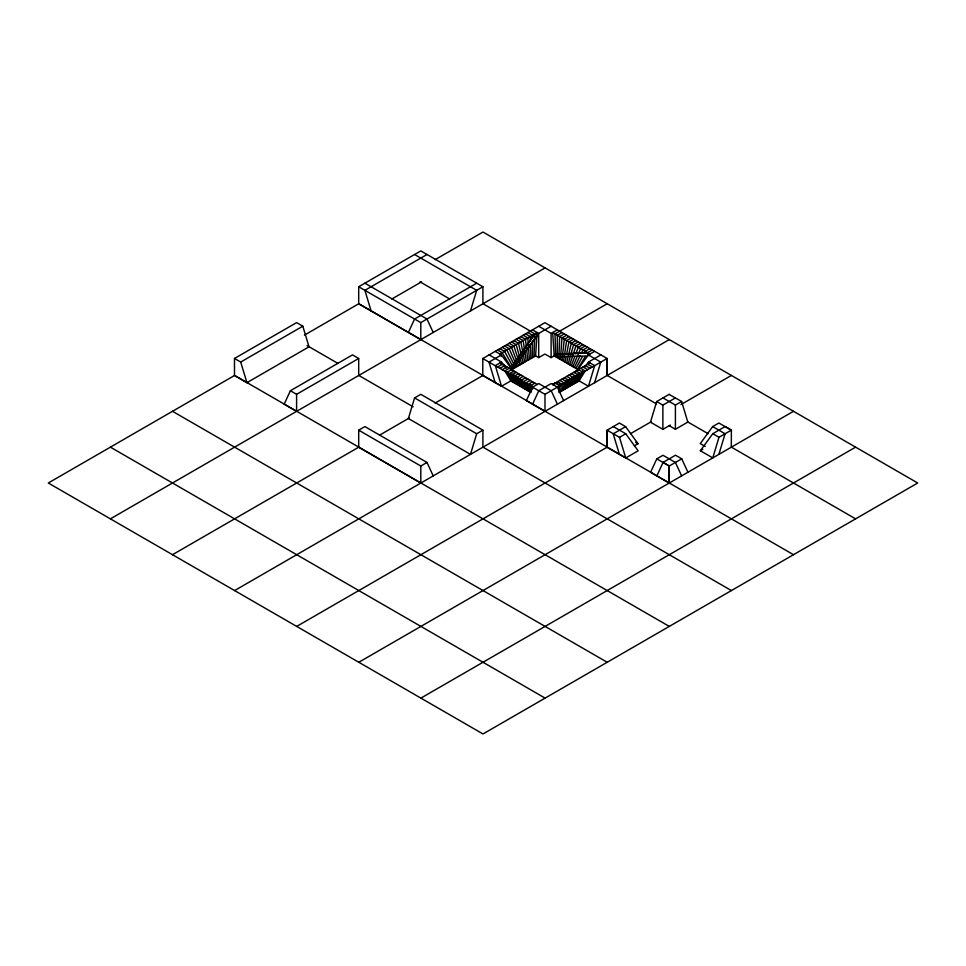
<?xml version="1.0" encoding="UTF-8"?>
<svg xmlns="http://www.w3.org/2000/svg" width="966" height="966" viewBox="0 0 966 966"><rect width="100%" height="100%" fill="white"/><g stroke="black" fill="none" stroke-linecap="round" stroke-linejoin="round"><path stroke-width="1.45" d="M534.029 356.732L534.802 333.874L530.153 331.193M558.867 358.531L559.64 336.566L564.301 333.874M559.483 384.468L558.976 392.534L579.153 380.882L585.36 370.63M536.673 336.204L512.874 368.396L511.4 369.241L513.26 368.36L536.673 336.204L536.48 333.475M560.425 359.424L561.971 337.907L566.631 335.226M561.971 360.318L564.301 339.259L568.962 336.566M560.521 391.628L561.391 384.661M563.528 361.212L566.631 340.6L571.292 337.907M562.079 390.735L563.371 383.514M565.074 362.117L566.185 356.345M566.74 353.471L568.962 341.94L573.623 339.259M563.625 389.841L565.798 380.423M566.631 363.011L571.292 343.292L575.941 340.6M565.182 388.948L567.513 380.604M568.189 363.904L573.623 344.633L578.272 341.94M482.903 430.172L420.802 394.321L414.583 397.907L408.376 418.52L470.478 454.37L476.685 433.758L482.903 430.172L482.903 447.21M470.478 310.967L476.685 290.343L414.583 254.493M594.573 382.729L600.792 362.117L588.366 354.945L575.941 371.97M669.197 394.321L656.675 401.554L650.468 422.166L662.881 429.339L670.344 425.04M731.395 430.111L718.982 437.284L712.775 457.908L700.35 450.736L712.775 433.698L725.188 426.525L731.395 430.111L731.298 447.21M718.873 454.37L725.092 433.758L712.667 426.586L700.253 443.623L705.216 446.485M566.728 388.042L569.529 379.445M569.735 364.798L575.941 345.973L580.602 343.292M568.286 387.149L571.739 377.742M571.292 365.703L574.782 356.514M575.784 353.882L578.272 347.325L582.933 344.633M569.843 386.255L573.792 376.559M572.838 366.597L580.602 348.666L585.263 345.973M571.389 385.362L575.47 376.209M358.7 358.471L352.493 354.884L290.392 390.735L284.173 404.186L296.598 411.347L296.598 394.321L358.7 358.471L358.7 375.496M408.376 332.473L414.583 319.034L476.685 283.183M532.58 404.186L538.787 390.735L551.212 383.562L557.418 387.149L563.625 400.6M681.622 475.888L675.403 462.448L662.99 455.276L656.783 458.862L650.565 472.302L669.197 483.06L669.305 465.974L663.087 462.388L656.88 475.827M572.947 384.468L578.115 373.709M574.396 367.491L580.3 355.391M581.617 352.699L582.933 350.018L587.594 347.325M574.492 383.562L579.745 373.359M575.941 368.384L582.401 356.599M576.05 382.669L582.498 370.884M577.596 381.775L583.367 371.789M560.92 384.432L577.016 381.799L579.117 379.916L565.907 381.691M585.263 356.526L577.499 369.278L554.206 355.838L552.661 332.533L589.924 354.051M588.62 354.063L587.726 355.995L556.561 356.635L554.701 355.766L554.617 354.425L586.41 352.783L589.006 354.087L586.41 352.783M534.258 334.755L510.772 368.312L534.258 334.755L536.855 333.451M584.925 366.923L588.463 362.057L600.888 354.884M500.883 363.747L503.479 364.556L506.776 367.539M503.479 364.556L506.389 367.998M234.496 358.471L296.598 322.62L302.805 326.206L309.023 346.818L246.922 382.669L234.496 375.496L234.496 358.471L240.703 362.057L246.922 382.669M358.7 286.757L420.802 322.62L420.802 339.646L358.7 303.795L358.7 286.757L420.802 250.906L482.903 286.757L482.903 303.795M240.703 362.057L302.805 326.206M427.008 254.493L364.906 290.343L371.113 310.967M304.459 335.105L358.797 303.735L793.497 554.701M435.135 259.661L483 232.033L917.7 483L483 733.967L48.3 483L234.605 375.436L669.305 626.415M391.822 299.013L421.574 281.831M420.802 322.62L482.903 286.757M110.402 518.851L545.102 267.884M358.7 430.172L420.802 466.023L420.802 483.06L358.7 447.21L358.7 430.172L364.906 426.586L427.008 462.448L433.215 475.888M482.795 358.531L544.896 322.68L607.095 358.471L607.095 375.496L606.998 358.531L544.993 394.321L482.795 358.531L482.795 375.557L501.523 386.255L511.461 380.519M513.852 371.97L501.426 354.945L489.001 362.117L495.22 382.729M532.471 329.841L538.69 333.427L551.103 326.254M505.073 366.923L501.523 362.057L495.317 365.643L501.523 386.255M538.69 326.254L551.103 333.427L557.322 329.841M172.503 554.701L358.797 447.149M379.505 435.195L409.258 418.012M435.135 403.076L483 375.436M497.647 366.983L502.308 364.291M607.203 303.735L554.991 333.874L555.764 356.732M499.977 368.324L504.638 365.643M561.971 332.533L557.322 335.226L557.322 357.625M502.308 369.676L506.957 366.983M504.638 371.016L509.287 368.324M506.957 372.357L511.618 369.676M509.287 373.709L513.948 371.016M534.959 355.476L538.69 357.625L544.896 354.051L551.103 357.625L554.834 355.476M511.618 375.05L516.279 372.357M513.948 376.39L518.609 373.709M516.279 377.742L520.94 375.05M518.609 379.083L523.258 376.39M520.94 380.423L525.589 377.742M523.258 381.775L527.919 379.083M525.589 383.116L530.249 380.423M527.919 384.468L532.58 381.775M585.263 351.358L589.924 348.666M530.249 385.808L534.91 383.116M587.594 352.699L592.243 350.018M588.366 354.945L594.573 351.358M553.216 385.156L553.035 383.888L558.191 382.21M552.757 384.468L590.021 362.95M558.565 382.681L553.035 383.888M420.802 466.023L427.008 462.448M234.605 590.564L669.305 339.585M634.324 445.833L638.043 443.684L625.63 426.646L613.205 433.819L619.411 454.431M656.675 401.554L662.881 405.14L675.306 397.968M607.095 447.21L607.095 430.172L619.52 437.344L625.727 433.758L638.152 450.796L625.727 457.956L606.998 447.258L606.998 430.232L619.411 423.06L625.63 426.646M662.99 397.907L675.403 405.08L681.622 401.494L687.828 422.106L675.403 429.278L669.197 425.692M296.695 626.415L607.203 447.149M630.484 433.698L651.193 421.756M680.945 404.573L731.395 375.436M712.667 426.586L718.873 422.999L731.298 430.172M663.087 462.388L675.512 455.215L681.718 458.802L687.925 472.241M656.783 458.862L669.197 466.023L681.718 458.802M700.35 450.736L702.837 449.299M358.797 662.265L793.497 411.299M420.898 698.116L855.598 447.149M554.617 354.425L586.797 352.807M554.701 355.766L554.991 354.45M669.1 394.382L681.622 401.494M712.775 433.698L718.982 437.284M588.463 362.057L594.682 365.643L588.463 386.255L578.537 380.519M483 303.735L530.865 331.374M587.69 364.291L592.351 366.983M607.203 375.436L656.361 403.824M687.418 421.756L708.114 433.698M731.395 447.149L855.598 518.851M527.822 332.533L532.471 335.226L532.471 338.209M585.36 365.643L590.021 368.324M583.029 366.983L587.69 369.676M525.492 333.874L530.153 336.566L530.298 340.962M523.161 335.226L527.822 337.907L529.368 359.424M580.711 368.324L585.36 371.016M520.831 336.566L525.492 339.259L527.822 360.318M578.38 369.676L583.029 372.357M576.05 371.016L580.711 373.709M518.5 337.907L523.161 340.6L526.265 361.212M420.017 281.831L449.782 299.013M516.17 339.259L520.831 341.94L524.719 362.117M573.719 372.357L578.38 375.05M571.389 373.709L576.05 376.39M513.852 340.6L518.5 343.292L523.161 363.011M511.521 341.94L516.17 344.633L521.604 363.904M569.059 375.05L573.719 377.742M566.728 376.39L571.389 379.083M509.191 343.292L513.852 345.973L520.058 364.798M506.86 344.633L511.521 347.325L516.508 360.451M564.41 377.742L569.059 380.423M504.53 345.973L509.191 348.666L516.955 366.597M562.079 379.083L566.728 381.775M559.749 380.423L564.41 383.116M502.199 347.325L506.86 350.018L515.397 367.491M499.869 348.666L504.53 351.358L513.852 368.384M557.418 381.775L562.079 384.468M555.088 383.116L559.749 385.808M497.55 350.018L502.199 352.699L512.294 369.278L535.587 355.838L537.132 332.533L499.869 354.051L501.547 356.526M495.22 351.358L501.426 354.945M364.906 283.183L427.008 319.034L433.215 332.473M489.11 354.884L501.523 362.057M613.313 426.586L625.727 433.758M499.977 362.95L537.241 384.468M635.568 442.247L638.043 443.684M531.022 392.534L510.845 380.882L504.638 370.63M414.583 397.907L476.685 433.758M307.055 345.562L338.1 363.494M358.797 375.436L413.134 406.807M483 447.149L731.395 590.564M290.392 390.735L296.598 394.321M172.503 411.299L607.203 662.265M110.402 447.149L545.102 698.116M513.296 375.75L531.107 391.58M515.168 375.931L531.614 390.807M511.159 368.288L511.787 369.217M506.631 371.789L512.391 381.775M508.213 372.188L513.948 382.669M510.905 374.639L515.506 383.562M511.883 373.709L517.052 384.468M557.418 404.186L551.212 390.735L538.787 383.562L532.58 387.149L526.373 400.6L544.993 411.347L544.993 394.321M513.948 374.905L518.609 385.362M516.206 376.559L520.155 386.255M517.51 363.071L518.5 365.703M518.259 377.742L521.712 387.149M520.469 379.445L523.258 388.042M619.52 437.344L625.727 457.956M522.485 380.604L524.816 388.948M524.502 381.775L526.373 389.841M526.627 383.514L527.919 390.735M528.607 384.661L529.477 391.628M530.503 384.468L530.938 391.182M530.406 343.884L530.926 358.531M675.403 405.08L675.403 429.278M669.197 466.023L669.197 483.06M662.881 405.14L662.881 429.339M551.103 333.427L551.103 357.625M538.69 333.427L538.69 357.625M532.471 341.203L532.471 357.625M532.58 386.146L532.58 389.056"/></g></svg>
